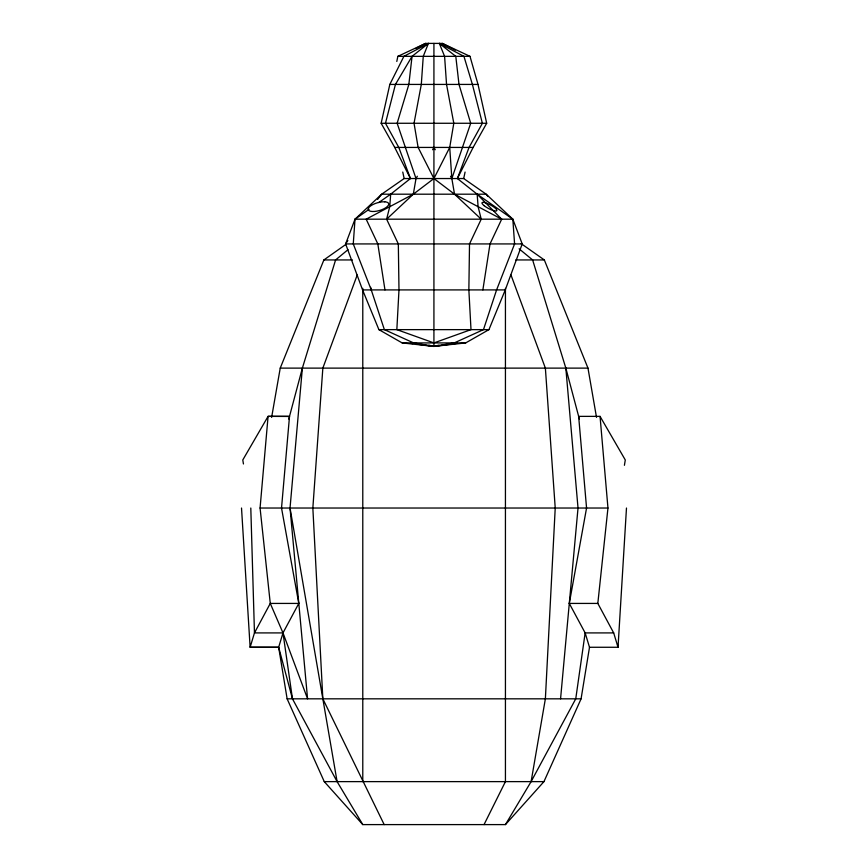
<?xml version="1.0" encoding="UTF-8"?>
<svg xmlns="http://www.w3.org/2000/svg" width="868" height="868" viewBox="0 0 868 868"><rect width="100%" height="100%" fill="white"/><g stroke="black" fill="none" stroke-linecap="round" stroke-linejoin="round"><path stroke-width="1.3" d="M626.479 508.03L618.027 647.268L589.502 647.268L585.151 632.913L569.289 603.423L586.562 508.03L578.652 416.369L600.048 416.369L625.285 459.964L624.418 465.302M369.074 209.329L355.023 219.181L353.265 243.93L371.254 289.912L384.372 329.634L413.624 342.925L433.924 346.397L465.682 342.925L488.944 329.634L505.274 289.912L522.211 243.93L512.825 219.181L486.167 194.193L463.696 178.537L404.152 178.537L381.681 194.193L355.023 219.181L345.627 243.93L362.564 289.912L378.893 329.634L402.166 342.925L433.924 346.397L450.948 344.14M482.868 289.912L490.008 243.93L501.682 219.181L454.528 194.193L433.924 178.537L418.126 147.43L414.036 123.267L421.305 84.424L423.259 56.344L428.412 43.4L412.05 56.344L395.439 84.424L385.468 123.267L398.792 147.43L410.455 178.537L390.676 194.193L389.743 206.682L386.618 219.181L398.325 243.93L398.987 289.912L396.839 329.634L433.924 342.925L470.999 329.634L468.861 289.912L469.512 243.93L481.219 219.181L478.105 206.682L477.161 194.193L457.382 178.537L469.046 147.43L482.38 123.267L472.398 84.424L463.935 56.344L439.327 43.4L444.59 56.344L446.543 84.424L453.801 123.267L449.722 147.43L451.837 178.537L454.528 194.193L481.219 219.181M347.992 249.691L335.591 259.944L302.368 368.119L290.031 508.03L307.576 698.827L282.99 632.913L270.274 603.423L260.075 508.03L268.082 416.358L289.511 416.358L281.525 508.03L298.798 603.423L282.99 632.913L278.661 647.268L287.124 698.827L324.263 781.623L362.781 824.6L505.436 824.6L543.954 781.623L581.083 698.827L589.502 647.268M560.565 698.827L578.023 508.03L565.838 368.119L532.626 259.944L519.118 248.834M617.539 644.664L618.027 647.268L613.687 632.913L597.824 603.423L607.958 508.03L600.048 416.369M412.05 56.344L408.85 84.424L397.143 123.267L416.011 178.537L413.32 194.193L386.618 219.181M505.436 824.6L531.107 781.623L545.375 698.827L555.227 508.03L545.375 368.119L511.002 275.037M271.63 417.367L280.234 368.119L323.883 259.944L345.768 244.472M396.795 61.444L397.848 56.344L425.537 43.4L442.365 43.4L470 56.344L478.018 84.424L486.688 123.267L473.125 147.43L457.382 178.537M463.696 178.537L465.085 172.059M410.455 178.537L394.723 147.43L381.15 123.267L389.819 84.424L403.902 56.344L428.412 43.4M288.784 419.07L302.368 368.119M357.204 275.037L322.842 368.119L312.849 508.03L322.842 698.827L337.099 781.623L362.781 824.6M484.04 824.6L505.436 781.623L505.436 288.339M449.722 147.43L433.924 178.537L413.32 194.193L366.166 219.181L377.83 243.93L384.969 289.912M531.107 781.623L575.755 698.827L585.151 632.913L613.687 632.913M416.011 178.537L417.334 176.237M432.6 149.73L433.924 147.43L435.248 149.73M347.862 240.555L345.627 243.93L522.211 243.93M377.58 199.39L381.681 194.193L486.167 194.193L487.805 196.266M378.795 202.515L390.676 194.193M416.097 48.326L425.537 43.4M416.89 344.14L433.924 346.397L439.002 345.128M428.846 345.128L433.924 346.397L454.224 342.925L483.476 329.634L496.594 289.912L514.583 243.93L512.825 219.181L477.161 194.193L501.682 219.181M453.573 343.793L457.501 343.272M397.848 56.344L470 56.344M389.819 84.424L478.018 84.424M381.15 123.267L486.688 123.267M394.723 147.43L473.125 147.43M355.023 219.181L512.825 219.181M323.883 259.944L352.419 259.944M515.787 259.944L544.334 259.944L587.972 368.119L596.511 417.367M362.564 289.912L505.274 289.912M378.893 329.634L488.944 329.634M402.166 342.925L465.682 342.925M280.234 368.119L587.972 368.119M260.075 508.03L607.958 508.03M299.265 603.423L270.274 603.423L254.465 632.913L250.125 647.268L278.661 647.3M569.289 603.423L597.824 603.423M287.124 698.827L581.083 698.827M324.263 781.623L543.954 781.623M289.478 416.456L268.082 416.358L242.79 459.964L243.452 463.968M410.347 343.272L412.962 343.619M442.365 43.4L455.309 50.181M521.256 243.702L544.334 259.944M439.327 43.4L455.787 56.344L458.998 84.424L470.706 123.267L451.837 178.537L450.514 176.237M241.521 508.03L250.125 647.268L278.661 647.268L292.462 698.827L337.099 781.623M290.031 508.03L322.842 698.827L384.177 824.6M565.838 368.119L579.347 418.994M370.669 287.286L371.254 289.912M402.763 172.059L404.152 178.537M292.462 698.827L282.99 632.913L254.465 632.913L250.798 508.03M433.924 43.4L433.924 346.397M362.781 288.339L362.781 781.623M384.752 201.799L382.43 201.843A10.666 3.993 -16.3 0 0 369.551 206.779A10.666 3.993 -16.3 0 0 372.166 211.488L374.488 211.456A10.666 3.993 -16.3 0 0 387.356 206.508A10.666 3.993 -16.3 0 0 384.752 201.799M484.138 205.683A8.43 2.029 28.1 0 0 496.67 210.848A8.43 2.029 28.1 0 0 487.469 203.513A8.43 2.029 28.1 0 0 484.138 205.683"/></g></svg>
